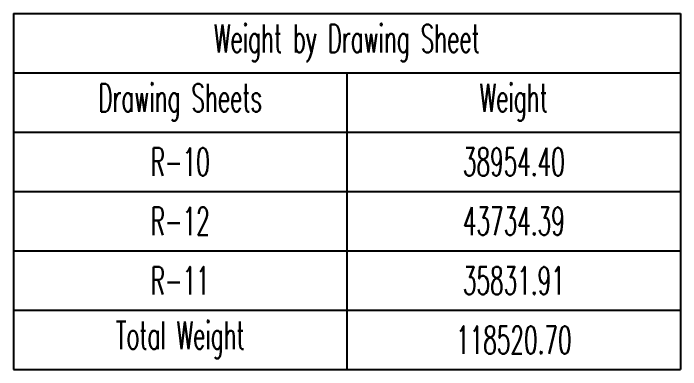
# Model space of a CAD drawing. Header units: inches. Extents: x -3675 to 33171, y -2273 to 1837.
# Drawn here: x 21823.2 to 21959.3, y 673.4 to 745.9 of the extents above; entities that cross this region are included whole.
import ezdxf

# ---------------------------------------------------------------- set-up
doc = ezdxf.new("R2010")
doc.units = ezdxf.units.IN
doc.header["$MEASUREMENT"] = 0
doc.layers.get('0').update_dxf_attribs({"linetype": 'CONTINUOUS'})
doc.layers.add('BARLIST', color=7, linetype='CONTINUOUS')
doc.styles.add('ROMANS', font='romans.shx', dxfattribs={"width": 0.57})

# ---------------------------------------------------------------- blocks, each defined once
blk = doc.blocks.new('*T3253')
at = {"layer": 'BARLIST', "color": 0, "linetype": 'ByBlock', "lineweight": -2, "transparency": 16777216}
for p, q in [((0, 0), (136.06, 0)), ((0, 0), (0, -72.57)), ((136.06, 0), (136.06, -72.57)), ((0, -12.09), (136.06, -12.09)), ((68.03, -12.09), (68.03, -72.57)), ((0, -24.19), (136.06, -24.19)), ((0, -36.28), (136.06, -36.28)), ((0, -48.38), (136.06, -48.38)), ((0, -60.47), (136.06, -60.47)), ((0, -72.57), (136.06, -72.57))]:
    blk.add_line(p, q, dxfattribs=at)
at = {"layer": 'BARLIST', "color": 0, "transparency": 16777216, "attachment_point": 5, "style": 'ROMANS'}
for s, insert, char_height, width in [('Weight by Drawing Sheet', (68.03, -6.05), 5.6693, 131.5276), ('Drawing Sheets', (34.02, -18.14), 5.6693, 63.4961), ('Weight ', (102.05, -18.14), 5.669, 63.4961), ('R-10', (34.02, -30.24), 5.669, 63.4961), ('38954.40', (102.05, -30.24), 5.669, 63.4961), ('R-12', (34.02, -42.33), 5.669, 63.4961), ('43734.39', (102.05, -42.33), 5.669, 63.4961), ('R-11', (34.02, -54.43), 5.669, 63.4961), ('35831.91', (102.05, -54.43), 5.669, 63.4961), ('Total Weight', (34.02, -66.52), 5.6693, 63.4961), ('118520.70', (102.05, -66.52), 5.669, 63.4961)]:
    blk.add_mtext(s, dxfattribs=dict(at, insert=insert, char_height=char_height, width=width))

msp = doc.modelspace()

# ---------------------------------------------------------------- block references
msp.add_blockref('*T3253', (21823.2249, 745.94306))

doc.saveas('drawing.dxf')
